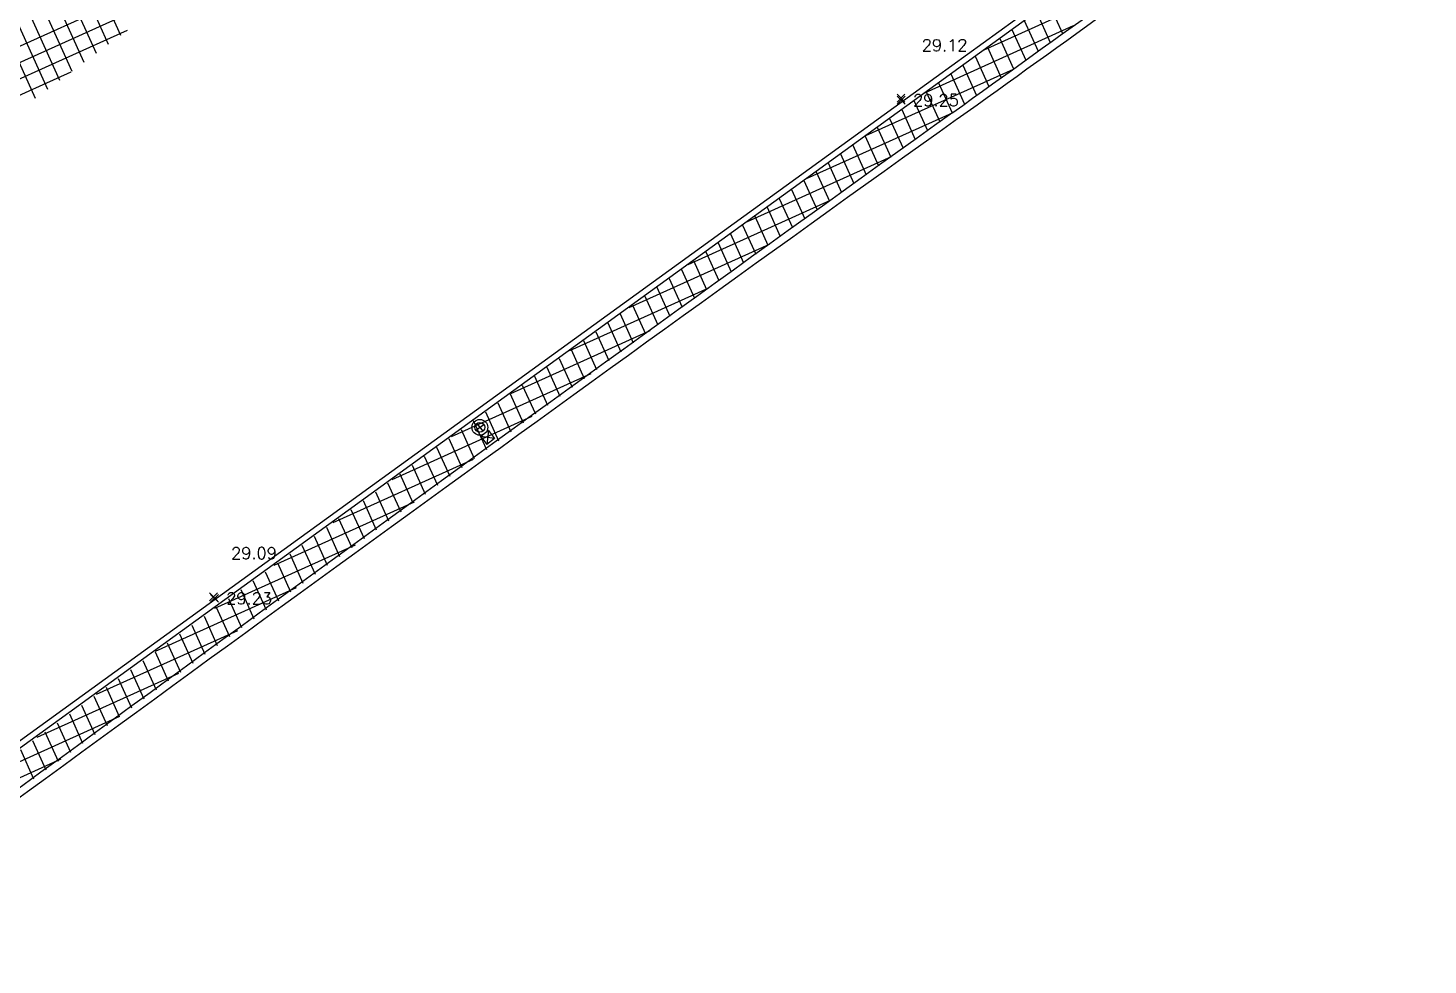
# Model space of a CAD drawing. Extents: x 472821 to 473123, y 4383028 to 4383224.
# Drawn here: x 472898.98 to 472934.42, y 4383043.94 to 4383067.66 of the extents above; entities that cross this region are included whole.
import ezdxf

# ---------------------------------------------------------------- set-up
doc = ezdxf.new("R2010")
doc.units = 0
doc.header["$MEASUREMENT"] = 0
doc.header["$PDMODE"] = 3
doc.header["$PDSIZE"] = 0.1
doc.layers.get('0').update_dxf_attribs({"linetype": 'CONTINUOUS'})
for name, color, linetype in [('ACERA', 30, 'CONTINUOUS'), ('ELEMENTOSSFM', 7, 'CONTINUOUS'), ('muros', 5, 'CONTINUOUS'), ('PUNTOS-TEXTO', 7, 'CONTINUOUS'), ('Z', 1, 'CONTINUOUS')]:
    doc.layers.add(name, color=color, linetype=linetype)
doc.styles.get("Standard").update_dxf_attribs({"font": 'simplex.shx'})

# ---------------------------------------------------------------- blocks, each defined once
blk = doc.blocks.new('REGISTRO')
for p, q in [((0.25, 0.25), (-0.25, -0.25)), ((-0.25, 0.25), (0.25, -0.25)), ((-0.25, 0.25), (-0.25, -0.25)), ((-0.25, 0.25), (0.25, 0.25)), ((0.25, 0.25), (0.25, -0.25)), ((-0.25, -0.25), (0.25, -0.25))]:
    blk.add_line(p, q)
blk = doc.blocks.new('FAROLA')
for p, q in [((-0.125, 0), (0.125, 0)), ((0, -0.125), (0, 0.125))]:
    blk.add_line(p, q)
for radius in [0.2, 0.125]:
    blk.add_circle((0, 0), radius)

msp = doc.modelspace()

# ---------------------------------------------------------------- linework, layer by layer
at = {"layer": 'ACERA'}
for p, q in [((472921.965, 4383066.422, 29.68), (472961.517, 4383095.16, 29.68)), ((472922.053, 4383066.3, 29.68), (472961.605, 4383095.039, 29.68)), ((472892.303, 4383044.938, 29.68), (472921.965, 4383066.422, 29.68)), ((472892.391, 4383044.817, 29.68), (472922.053, 4383066.3, 29.68))]:
    msp.add_line(p, q, dxfattribs=at)
at = {"layer": 'ACERA', "color": 204}
for p, q in [((472896.527, 4383066.189, -20.163), (472904.341, 4383069.717, -20.163)), ((472900.265, 4383068.901, -20.163), (472901.01, 4383067.251, -20.163)), ((472900.575, 4383069.126, -20.163), (472901.318, 4383067.479, -20.163)), ((472895.026, 4383065.1, -20.163), (472902.916, 4383068.662, -20.163)), ((472899.955, 4383068.676, -20.163), (472900.702, 4383067.023, -20.163)), ((472923.177, 4383067.111, -20.163), (472926.937, 4383068.809, -20.163)), ((472899.335, 4383068.227, -20.163), (472900.085, 4383066.566, -20.163)), ((472899.645, 4383068.451, -20.163), (472900.393, 4383066.794, -20.163)), ((472924.812, 4383068.299, -20.163), (472925.164, 4383067.52, -20.163)), ((472899.025, 4383068.002, -20.163), (472899.777, 4383066.338, -20.163)), ((472924.193, 4383067.849, -20.163), (472924.543, 4383067.072, -20.163)), ((472924.502, 4383068.074, -20.163), (472924.854, 4383067.295, -20.163)), ((472893.834, 4383064.15, -20.163), (472901.492, 4383067.607, -20.163)), ((472898.406, 4383067.552, -20.163), (472899.16, 4383065.881, -20.163)), ((472898.715, 4383067.777, -20.163), (472899.468, 4383066.11, -20.163)), ((472921.68, 4383066.024, -20.163), (472925.442, 4383067.722, -20.163)), ((472923.883, 4383067.624, -20.163), (472924.233, 4383066.848, -20.163)), ((472923.263, 4383067.173, -20.163), (472923.611, 4383066.402, -20.163)), ((472923.573, 4383067.399, -20.163), (472923.922, 4383066.625, -20.163)), ((472922.953, 4383066.948, -20.163), (472923.3, 4383066.179, -20.163)), ((472894.059, 4383063.84, -20.163), (472900.067, 4383066.553, -20.163)), ((472920.182, 4383064.936, -20.163), (472923.919, 4383066.623, -20.163)), ((472922.333, 4383066.498, -20.163), (472922.679, 4383065.733, -20.163)), ((472922.643, 4383066.723, -20.163), (472922.99, 4383065.956, -20.163)), ((472921.714, 4383066.048, -20.163), (472922.058, 4383065.287, -20.163)), ((472922.024, 4383066.273, -20.163), (472922.368, 4383065.51, -20.163)), ((472921.404, 4383065.823, -20.163), (472921.747, 4383065.063, -20.163)), ((472918.684, 4383063.848, -20.163), (472922.376, 4383065.515, -20.163)), ((472920.784, 4383065.373, -20.163), (472921.126, 4383064.617, -20.163)), ((472921.094, 4383065.598, -20.163), (472921.436, 4383064.84, -20.163)), ((472920.474, 4383065.148, -20.163), (472920.815, 4383064.394, -20.163)), ((472919.855, 4383064.698, -20.163), (472920.193, 4383063.948, -20.163)), ((472920.164, 4383064.923, -20.163), (472920.504, 4383064.171, -20.163)), ((472917.186, 4383062.761, -20.163), (472920.833, 4383064.407, -20.163)), ((472919.235, 4383064.248, -20.163), (472919.572, 4383063.501, -20.163)), ((472919.545, 4383064.473, -20.163), (472919.883, 4383063.725, -20.163)), ((472918.925, 4383064.023, -20.163), (472919.261, 4383063.278, -20.163)), ((472918.305, 4383063.573, -20.163), (472918.64, 4383062.832, -20.163)), ((472918.615, 4383063.798, -20.163), (472918.951, 4383063.055, -20.163)), ((472915.688, 4383061.673, -20.163), (472919.291, 4383063.299, -20.163)), ((472917.995, 4383063.348, -20.163), (472918.329, 4383062.609, -20.163)), ((472917.376, 4383062.898, -20.163), (472917.708, 4383062.163, -20.163)), ((472917.685, 4383063.123, -20.163), (472918.018, 4383062.386, -20.163)), ((472917.066, 4383062.673, -20.163), (472917.397, 4383061.94, -20.163)), ((472914.19, 4383060.585, -20.163), (472917.748, 4383062.192, -20.163)), ((472916.446, 4383062.223, -20.163), (472916.776, 4383061.493, -20.163)), ((472916.756, 4383062.448, -20.163), (472917.086, 4383061.716, -20.163)), ((472915.826, 4383061.773, -20.163), (472916.155, 4383061.045, -20.163)), ((472916.136, 4383061.998, -20.163), (472916.465, 4383061.27, -20.163)), ((472915.516, 4383061.548, -20.163), (472915.845, 4383060.819, -20.163)), ((472912.693, 4383059.498, -20.163), (472916.214, 4383061.088, -20.163)), ((472914.897, 4383061.098, -20.163), (472915.226, 4383060.369, -20.163)), ((472915.207, 4383061.323, -20.163), (472915.536, 4383060.594, -20.163)), ((472914.587, 4383060.873, -20.163), (472914.916, 4383060.144, -20.163)), ((472913.967, 4383060.423, -20.163), (472914.297, 4383059.693, -20.163)), ((472914.277, 4383060.648, -20.163), (472914.607, 4383059.918, -20.163)), ((472911.195, 4383058.41, -20.163), (472914.723, 4383060.003, -20.163)), ((472913.657, 4383060.198, -20.163), (472913.987, 4383059.468, -20.163)), ((472913.038, 4383059.748, -20.163), (472913.368, 4383059.017, -20.163)), ((472913.347, 4383059.973, -20.163), (472913.677, 4383059.242, -20.163)), ((472912.418, 4383059.298, -20.163), (472912.748, 4383058.567, -20.163)), ((472912.728, 4383059.523, -20.163), (472913.058, 4383058.792, -20.163)), ((472912.108, 4383059.073, -20.163), (472912.438, 4383058.341, -20.163)), ((472909.697, 4383057.323, -20.163), (472913.232, 4383058.918, -20.163)), ((472911.488, 4383058.623, -20.163), (472911.819, 4383057.891, -20.163)), ((472911.798, 4383058.848, -20.163), (472912.129, 4383058.116, -20.163)), ((472911.178, 4383058.398, -20.163), (472911.509, 4383057.665, -20.163)), ((472910.559, 4383057.948, -20.163), (472910.89, 4383057.215, -20.163)), ((472910.868, 4383058.173, -20.163), (472911.199, 4383057.44, -20.163)), ((472908.199, 4383056.235, -20.163), (472911.741, 4383057.834, -20.163)), ((472910.249, 4383057.723, -20.163), (472910.58, 4383056.989, -20.163)), ((472909.629, 4383057.273, -20.163), (472909.961, 4383056.539, -20.163)), ((472909.939, 4383057.498, -20.163), (472910.27, 4383056.764, -20.163)), ((472909.009, 4383056.823, -20.163), (472909.341, 4383056.088, -20.163)), ((472909.319, 4383057.048, -20.163), (472909.651, 4383056.314, -20.163)), ((472906.701, 4383055.147, -20.163), (472910.25, 4383056.749, -20.163)), ((472908.699, 4383056.598, -20.163), (472909.031, 4383055.863, -20.163)), ((472908.08, 4383056.148, -20.163), (472908.412, 4383055.412, -20.163)), ((472908.39, 4383056.373, -20.163), (472908.722, 4383055.638, -20.163)), ((472907.77, 4383055.923, -20.163), (472908.102, 4383055.187, -20.163)), ((472905.204, 4383054.06, -20.163), (472908.758, 4383055.664, -20.163)), ((472907.15, 4383055.473, -20.163), (472907.483, 4383054.737, -20.163)), ((472907.46, 4383055.698, -20.163), (472907.792, 4383054.962, -20.163)), ((472906.84, 4383055.248, -20.163), (472907.173, 4383054.511, -20.163)), ((472906.221, 4383054.798, -20.163), (472906.553, 4383054.061, -20.163)), ((472906.53, 4383055.023, -20.163), (472906.863, 4383054.286, -20.163)), ((472903.706, 4383052.972, -20.163), (472907.267, 4383054.58, -20.163)), ((472905.601, 4383054.348, -20.163), (472905.934, 4383053.61, -20.163)), ((472905.911, 4383054.573, -20.163), (472906.244, 4383053.835, -20.163)), ((472905.291, 4383054.123, -20.163), (472905.624, 4383053.385, -20.163)), ((472904.671, 4383053.673, -20.163), (472905.005, 4383052.934, -20.163)), ((472904.981, 4383053.898, -20.163), (472905.315, 4383053.159, -20.163)), ((472902.208, 4383051.884, -20.163), (472905.776, 4383053.495, -20.163)), ((472904.361, 4383053.448, -20.163), (472904.695, 4383052.709, -20.163)), ((472903.742, 4383052.998, -20.163), (472904.076, 4383052.258, -20.163)), ((472904.051, 4383053.223, -20.163), (472904.385, 4383052.484, -20.163)), ((472903.432, 4383052.773, -20.163), (472903.766, 4383052.033, -20.163)), ((472900.71, 4383050.797, -20.163), (472904.285, 4383052.411, -20.163)), ((472902.812, 4383052.323, -20.163), (472903.146, 4383051.582, -20.163)), ((472903.122, 4383052.548, -20.163), (472903.456, 4383051.808, -20.163)), ((472902.192, 4383051.873, -20.163), (472902.527, 4383051.132, -20.163)), ((472902.502, 4383052.098, -20.163), (472902.837, 4383051.357, -20.163)), ((472901.882, 4383051.648, -20.163), (472902.217, 4383050.907, -20.163)), ((472899.212, 4383049.709, -20.163), (472902.794, 4383051.326, -20.163)), ((472901.263, 4383051.198, -20.163), (472901.598, 4383050.456, -20.163)), ((472901.573, 4383051.423, -20.163), (472901.907, 4383050.681, -20.163)), ((472900.953, 4383050.973, -20.163), (472901.288, 4383050.231, -20.163)), ((472900.333, 4383050.523, -20.163), (472900.669, 4383049.78, -20.163)), ((472900.643, 4383050.748, -20.163), (472900.978, 4383050.005, -20.163)), ((472897.714, 4383048.621, -20.163), (472901.303, 4383050.241, -20.163)), ((472899.713, 4383050.073, -20.163), (472900.049, 4383049.329, -20.163)), ((472900.023, 4383050.298, -20.163), (472900.359, 4383049.555, -20.163)), ((472899.404, 4383049.848, -20.163), (472899.739, 4383049.104, -20.163)), ((472898.784, 4383049.398, -20.163), (472899.12, 4383048.654, -20.163)), ((472899.094, 4383049.623, -20.163), (472899.43, 4383048.879, -20.163)), ((472896.217, 4383047.534, -20.163), (472899.812, 4383049.157, -20.163))]:
    msp.add_line(p, q, dxfattribs=at)
at = {"layer": 'muros'}
for centre, radius, start, end in [((471777.229, 4384663.756, 30.014), 1966.147, 305.622086, 306.200183), ((471777.229, 4384663.756, 30.014), 1966.347, 305.622086, 306.200183), ((474670.115, 4380626.306, 30.014), 3000.723, 125.622086, 126.318385), ((474670.115, 4380626.306, 30.014), 3000.523, 125.622086, 126.318385)]:
    msp.add_arc(centre, radius, start, end, dxfattribs=at)
at = {"layer": 'PUNTOS-TEXTO'}
for p in [(472921.074, 4383065.885), (472921.081, 4383065.835), (472903.67, 4383053.259), (472903.695, 4383053.223)]:
    msp.add_point(p, dxfattribs=at)

# ---------------------------------------------------------------- block references
at = {"layer": 'ELEMENTOSSFM', "rotation": 307.1057694742742}
msp.add_blockref('FAROLA', (472910.414, 4383057.553, 29.906), dxfattribs=at)
at = {"layer": 'ELEMENTOSSFM', "xscale": 0.4999999998522449, "yscale": 0.5000000000617428, "zscale": 0.5, "rotation": 307.1057694716145}
msp.add_blockref('REGISTRO', (472910.613, 4383057.296, 29.906), dxfattribs=at)

# ---------------------------------------------------------------- texts
at = {"layer": 'Z'}
for s, p in [('29.12', (472921.6, 4383067.073)), ('29.25', (472921.381, 4383065.685)), ('29.09', (472904.118, 4383054.218)), ('29.23', (472903.995, 4383053.073))]:
    msp.add_text(s, height=0.3, dxfattribs=at).set_placement(p)

doc.saveas('drawing.dxf')
